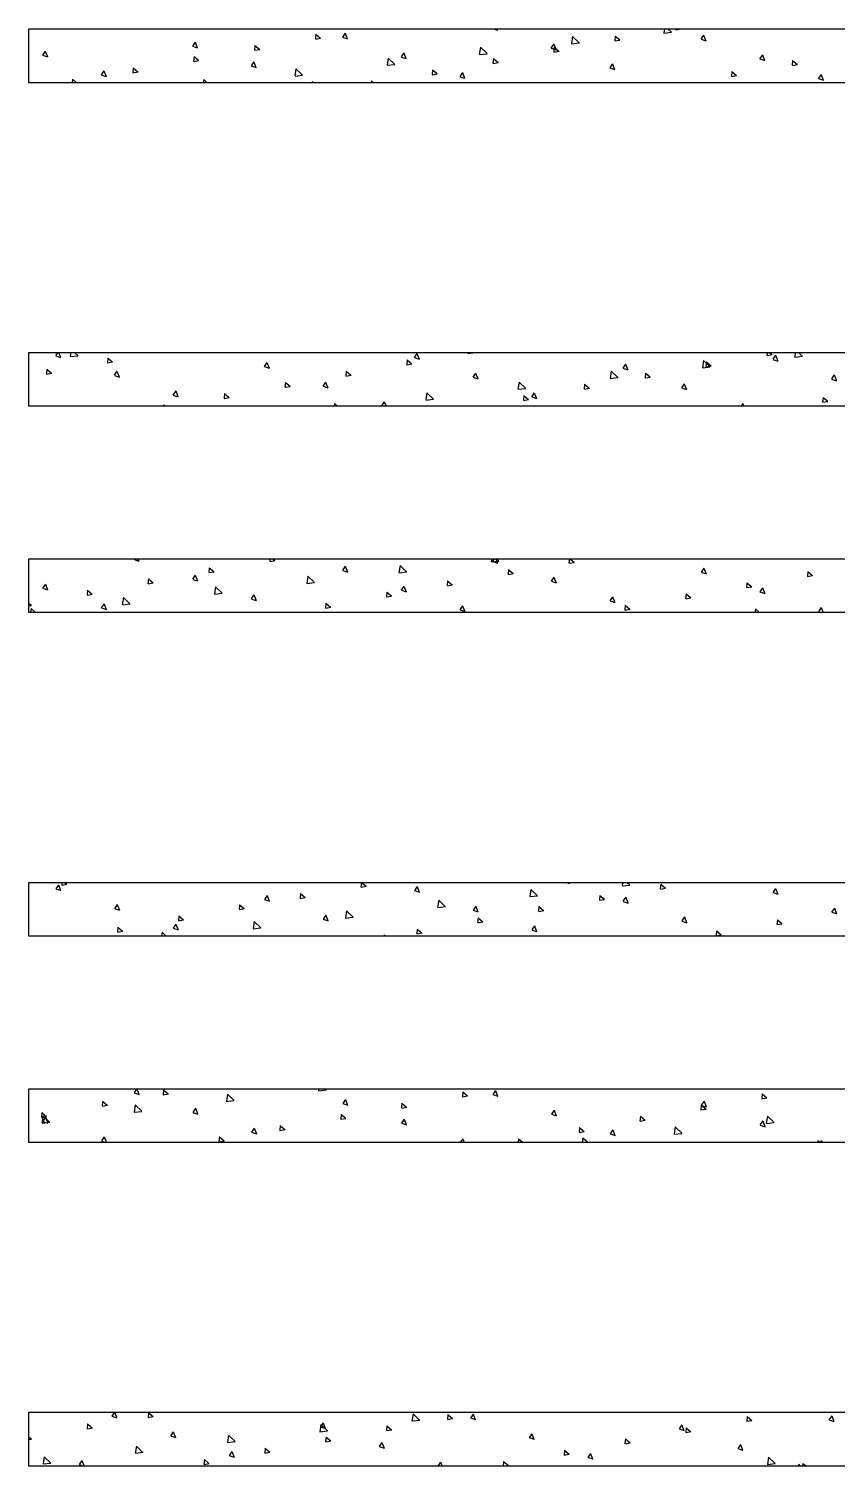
# Model space of a CAD drawing. Extents: x -474411 to 577939, y 0 to 1014176.
# Drawn here: x 363046 to 366043, y 785275 to 790605 of the extents above; entities that cross this region are included whole.
import ezdxf

# ---------------------------------------------------------------- set-up
doc = ezdxf.new("R2010")
doc.units = 0
doc.header["$LTSCALE"] = 1000
doc.header["$MEASUREMENT"] = 0
doc.layers.add('A-HATCH-2', color=251, linetype='Continuous')
doc.layers.add('AS-COLN', color=6, linetype='Continuous')

msp = doc.modelspace()

# ---------------------------------------------------------------- linework, layer by layer
at = {"layer": 'A-HATCH-2', "color": 8, "linetype": 'Continuous'}
for p, q in [((364768.8, 790605), (364783, 790600.2)), ((364780.7, 790605), (364782.4, 790600.5)), ((365402.3, 790605), (365399.9, 790589)), ((365415.1, 790605), (365428.3, 790592.3)), ((365443.9, 790605), (365443.6, 790601.5)), ((365444.2, 790601.2), (365463, 790604.7)), ((363662.6, 790555.4), (363652.5, 790540.4)), ((363662.6, 790555.4), (363670.6, 790534.4)), ((364110, 790584.9), (364108.5, 790567)), ((364109.1, 790566.7), (364127.9, 790570.1)), ((364110, 790584.9), (364127.3, 790570.4)), ((364218.4, 790588.5), (364208.4, 790573.5)), ((364209, 790573.2), (364227.1, 790567.2)), ((364218.4, 790588.5), (364226.5, 790567.4)), ((364991.9, 790548.5), (364981.8, 790533.6)), ((364991.9, 790548.5), (364999.9, 790527.5)), ((365062.1, 790575.9), (365058, 790549.2)), ((365058.4, 790548.9), (365086.9, 790552.2)), ((365062.1, 790575.9), (365086.5, 790552.5)), ((365219.5, 790577.8), (365217.9, 790559.9)), ((365218.5, 790559.6), (365237.3, 790563.1)), ((365219.5, 790577.8), (365236.7, 790563.4)), ((365400.3, 790588.7), (365428.8, 790592)), ((365547.7, 790581.6), (365537.7, 790566.7)), ((365538.3, 790566.4), (365556.4, 790560.3)), ((365547.7, 790581.6), (365555.8, 790560.6)), ((363106.7, 790522.3), (363096.6, 790507.4)), ((363097.2, 790507.1), (363115.4, 790501)), ((363106.7, 790522.3), (363114.8, 790501.3)), ((363653.1, 790540.2), (363671.3, 790534.1)), ((363658.7, 790501.6), (363657.1, 790483.7)), ((363658.7, 790501.6), (363675.9, 790487.2)), ((363884.4, 790543.3), (363882.8, 790525.3)), ((363883.4, 790525), (363902.2, 790528.5)), ((363884.4, 790543.3), (363901.6, 790528.8)), ((364378.3, 790496.3), (364374.2, 790469.7)), ((364378.3, 790496.3), (364402.7, 790473)), ((364436, 790515.5), (364425.9, 790500.5)), ((364426.5, 790500.2), (364444.7, 790494.2)), ((364436, 790515.5), (364444.1, 790494.5)), ((364720.2, 790536.1), (364716.1, 790509.4)), ((364716.5, 790509.1), (364745, 790512.4)), ((364720.2, 790536.1), (364744.6, 790512.8)), ((364768.2, 790494.6), (364766.6, 790476.7)), ((364768.2, 790494.6), (364785.4, 790480.1)), ((364982.4, 790533.3), (365000.5, 790527.2)), ((364993.8, 790536.2), (364992.3, 790518.3)), ((364992.9, 790518), (365011.7, 790521.5)), ((364993.8, 790536.2), (365011.1, 790521.8)), ((365765.3, 790508.6), (365755.2, 790493.7)), ((365755.8, 790493.4), (365774, 790487.3)), ((365765.3, 790508.6), (365773.4, 790487.6)), ((363324.2, 790449.3), (363314.2, 790434.4)), ((363324.2, 790449.3), (363332.3, 790428.3)), ((363433, 790460), (363431.5, 790442.1)), ((363432.1, 790441.8), (363450.9, 790445.3)), ((363433, 790460), (363450.3, 790445.6)), ((363657.8, 790483.4), (363676.6, 790486.9)), ((363880.1, 790482.4), (363870, 790467.5)), ((363870.7, 790467.2), (363888.8, 790461.1)), ((363880.1, 790482.4), (363888.2, 790461.4)), ((364036.4, 790456.6), (364032.3, 790429.9)), ((364036.4, 790456.6), (364060.8, 790433.2)), ((364374.6, 790469.4), (364403.1, 790472.7)), ((364542.5, 790453), (364540.9, 790435)), ((364542.5, 790453), (364559.7, 790438.5)), ((364653.5, 790442.5), (364643.5, 790427.5)), ((364653.5, 790442.5), (364661.6, 790421.5)), ((364767.2, 790476.4), (364786, 790479.8)), ((365209.4, 790475.5), (365199.3, 790460.6)), ((365200, 790460.3), (365218.1, 790454.2)), ((365209.4, 790475.5), (365217.5, 790454.5)), ((365652, 790445.9), (365650.4, 790428)), ((365652, 790445.9), (365669.2, 790431.5)), ((365877.6, 790487.5), (365876.1, 790469.6)), ((365876.7, 790469.3), (365895.5, 790472.8)), ((365877.6, 790487.5), (365894.9, 790473.1)), ((363207.4, 790418.4), (363206.2, 790405)), ((363207.4, 790418.4), (363223.4, 790405)), ((363314.8, 790434.1), (363332.9, 790428)), ((363694.5, 790416.8), (363692.7, 790405)), ((363694.5, 790416.8), (363706.8, 790405)), ((364032.8, 790429.6), (364061.2, 790432.9)), ((364097.7, 790409.4), (364094.7, 790405)), ((364097.7, 790409.4), (364099.3, 790405)), ((364316.9, 790411.3), (364316.3, 790405)), ((364316.9, 790411.3), (364324.4, 790405)), ((364541.6, 790434.7), (364560.4, 790438.2)), ((364644.1, 790427.2), (364662.2, 790421.2)), ((365651, 790427.7), (365669.8, 790431.2)), ((365982.8, 790435.6), (365972.8, 790420.7)), ((365973.4, 790420.4), (365991.5, 790414.3)), ((365982.8, 790435.6), (365990.9, 790414.6)), ((363153.4, 789405), (363145.3, 789393)), ((363146, 789392.7), (363164.1, 789386.6)), ((363156.5, 789405), (363163.5, 789386.9)), ((363201.9, 789405), (363199.5, 789389.8)), ((363200, 789389.5), (363228.5, 789392.8)), ((363215.7, 789405), (363228, 789393.1)), ((363338.9, 789384.1), (363337.4, 789366.2)), ((363338.9, 789384.1), (363356.2, 789369.7)), ((364448.4, 789377.1), (364446.8, 789359.1)), ((364448.4, 789377.1), (364465.6, 789362.6)), ((364484.7, 789401.1), (364474.6, 789386.2)), ((364475.2, 789385.9), (364493.4, 789379.8)), ((364484.7, 789401.1), (364492.8, 789380.1)), ((364672.8, 789405), (364672.5, 789400.8)), ((364673.1, 789400.5), (364691.9, 789403.9)), ((364690.4, 789405), (364691.3, 789404.2)), ((365547.3, 789374.7), (365543.1, 789348.1)), ((365547.3, 789374.7), (365571.6, 789351.4)), ((365782.9, 789405), (365781.9, 789393.7)), ((365782.6, 789393.4), (365801.4, 789396.9)), ((365791.4, 789405), (365800.7, 789397.2)), ((365814, 789394.3), (365803.9, 789379.4)), ((365804.5, 789379.1), (365822.7, 789373)), ((365814, 789394.3), (365822.1, 789373.3)), ((365887.7, 789405), (365885, 789387.8)), ((365885.5, 789387.5), (365914, 789390.9)), ((365899.1, 789405), (365913.5, 789391.2)), ((363113.3, 789342.5), (363111.7, 789324.6)), ((363112.3, 789324.3), (363131.1, 789327.7)), ((363113.3, 789342.5), (363130.5, 789328)), ((363338, 789365.9), (363356.8, 789369.4)), ((363372.9, 789334.9), (363362.9, 789320)), ((363363.5, 789319.7), (363381.6, 789313.7)), ((363372.9, 789334.9), (363381, 789313.9)), ((363928.8, 789368), (363918.8, 789353.1)), ((363919.4, 789352.8), (363937.5, 789346.7)), ((363928.8, 789368), (363936.9, 789347)), ((364222.7, 789335.5), (364221.2, 789317.5)), ((364221.8, 789317.2), (364240.6, 789320.7)), ((364222.7, 789335.5), (364240, 789321)), ((364447.4, 789358.9), (364466.2, 789362.3)), ((364702.2, 789328.1), (364692.2, 789313.2)), ((364702.2, 789328.1), (364710.3, 789307.1)), ((365205.4, 789335), (365201.2, 789308.3)), ((365205.4, 789335), (365229.7, 789311.6)), ((365258.1, 789361.2), (365248.1, 789346.3)), ((365248.7, 789346), (365266.8, 789339.9)), ((365258.1, 789361.2), (365266.2, 789340.2)), ((365332.2, 789328.4), (365330.6, 789310.5)), ((365332.2, 789328.4), (365349.4, 789313.9)), ((365543.6, 789347.8), (365572.1, 789351.1)), ((365557.8, 789370), (365556.3, 789352.1)), ((365556.9, 789351.8), (365575.7, 789355.3)), ((365557.8, 789370), (365575.1, 789355.6)), ((366031.5, 789321.3), (366021.5, 789306.4)), ((366031.5, 789321.3), (366039.6, 789300.3)), ((363997.1, 789293.8), (363995.5, 789275.9)), ((363996.1, 789275.6), (364014.9, 789279.1)), ((363997.1, 789293.8), (364014.3, 789279.4)), ((364146.4, 789295), (364136.3, 789280.1)), ((364136.9, 789279.8), (364155, 789273.7)), ((364146.4, 789295), (364154.4, 789274)), ((364692.8, 789312.9), (364710.9, 789306.8)), ((364863.5, 789295.2), (364859.3, 789268.5)), ((364859.8, 789268.2), (364888.3, 789271.5)), ((364863.5, 789295.2), (364887.8, 789271.8)), ((365106.5, 789286.8), (365105, 789268.8)), ((365105.6, 789268.6), (365124.4, 789272)), ((365106.5, 789286.8), (365123.8, 789272.3)), ((365201.7, 789308), (365230.2, 789311.3)), ((365331.2, 789310.2), (365350, 789313.6)), ((365475.7, 789288.2), (365465.6, 789273.3)), ((365466.2, 789273), (365484.3, 789266.9)), ((365475.7, 789288.2), (365483.7, 789267.2)), ((366022.1, 789306.1), (366040.2, 789300)), ((363590.5, 789262), (363580.4, 789247)), ((363581, 789246.7), (363599.2, 789240.7)), ((363590.5, 789262), (363598.6, 789240.9)), ((363771.4, 789252.2), (363769.8, 789234.3)), ((363770.5, 789234), (363789.3, 789237.4)), ((363771.4, 789252.2), (363788.6, 789237.7)), ((364179.7, 789215.7), (364178, 789205)), ((364179.7, 789215.7), (364190.8, 789205)), ((364363.9, 789222), (364353.8, 789207.1)), ((364363.9, 789222), (364370.5, 789205)), ((364521.6, 789255.4), (364517.4, 789228.7)), ((364517.9, 789228.4), (364546.4, 789231.8)), ((364521.6, 789255.4), (364545.9, 789232.1)), ((364880.9, 789245.1), (364879.3, 789227.2)), ((364879.9, 789226.9), (364898.7, 789230.4)), ((364880.9, 789245.1), (364898.1, 789230.7)), ((364919.8, 789255.1), (364909.7, 789240.2)), ((364910.3, 789239.9), (364928.5, 789233.8)), ((364919.8, 789255.1), (364927.9, 789234.1)), ((365693.2, 789215.2), (365686.3, 789205)), ((365693.2, 789215.2), (365697.1, 789205)), ((365990.3, 789238.1), (365988.8, 789220.2)), ((365989.4, 789219.9), (366008.2, 789223.3)), ((365990.3, 789238.1), (366007.6, 789223.6)), ((363545.8, 789210.6), (363545.3, 789205)), ((363545.8, 789210.6), (363552.4, 789205)), ((364354.5, 789206.8), (364359.9, 789205)), ((363437.8, 788640), (363435.6, 788636.8)), ((363436.2, 788636.5), (363454.4, 788630.4)), ((363450.2, 788640), (363453.7, 788630.7)), ((363939.9, 788640), (363939, 788630.4)), ((363939.6, 788630.1), (363958.4, 788633.5)), ((363950.5, 788640), (363957.8, 788633.8)), ((364761.9, 788640), (364760, 788628.2)), ((364760.5, 788627.9), (364789, 788631.2)), ((364771.7, 788640), (364764.9, 788630)), ((364765.5, 788629.7), (364783.7, 788623.6)), ((364776.9, 788640), (364783, 788623.9)), ((364779.7, 788640), (364788.5, 788631.5)), ((365049.9, 788640), (365048.5, 788623.3)), ((365051.5, 788640), (365067.3, 788626.8)), ((363663.2, 788578.7), (363653.2, 788563.8)), ((363663.2, 788578.7), (363671.3, 788557.7)), ((363714.9, 788606.7), (363713.4, 788588.7)), ((363714, 788588.4), (363732.8, 788591.9)), ((363714.9, 788606.7), (363732.2, 788592.2)), ((364080.4, 788575.3), (364076.2, 788548.6)), ((364080.4, 788575.3), (364104.7, 788551.9)), ((364219.1, 788611.8), (364209, 788596.9)), ((364209.7, 788596.6), (364227.8, 788590.5)), ((364219.1, 788611.8), (364227.2, 788590.8)), ((364422.3, 788615.1), (364418.1, 788588.4)), ((364418.6, 788588.1), (364447.1, 788591.4)), ((364422.3, 788615.1), (364446.6, 788591.7)), ((364824.4, 788599.6), (364822.8, 788581.7)), ((364823.4, 788581.4), (364842.3, 788584.9)), ((364824.4, 788599.6), (364841.6, 788585.2)), ((365049.1, 788623), (365067.9, 788626.5)), ((365548.4, 788605), (365538.3, 788590.1)), ((365538.9, 788589.8), (365557.1, 788583.7)), ((365548.4, 788605), (365556.5, 788584)), ((365933.9, 788592.6), (365932.3, 788574.6)), ((365932.9, 788574.3), (365951.7, 788577.8)), ((365933.9, 788592.6), (365951.1, 788578.1)), ((363107.3, 788545.7), (363097.3, 788530.7)), ((363097.9, 788530.5), (363116, 788524.4)), ((363107.3, 788545.7), (363115.4, 788524.7)), ((363263.6, 788523.4), (363262, 788505.5)), ((363263.6, 788523.4), (363280.9, 788509)), ((363489.3, 788565), (363487.7, 788547.1)), ((363488.3, 788546.8), (363507.1, 788550.3)), ((363489.3, 788565), (363506.5, 788550.6)), ((363653.8, 788563.5), (363671.9, 788557.5)), ((363738.5, 788535.5), (363734.4, 788508.9)), ((363738.5, 788535.5), (363762.8, 788512.2)), ((364076.7, 788548.3), (364105.2, 788551.6)), ((364436.6, 788538.8), (364426.6, 788523.9)), ((364427.2, 788523.6), (364445.3, 788517.5)), ((364436.6, 788538.8), (364444.7, 788517.8)), ((364598.7, 788558), (364597.2, 788540.1)), ((364597.8, 788539.8), (364616.6, 788543.2)), ((364598.7, 788558), (364616, 788543.5)), ((364992.5, 788571.9), (364982.5, 788557)), ((364983.1, 788556.7), (365001.2, 788550.6)), ((364992.5, 788571.9), (365000.6, 788550.9)), ((365708.2, 788550.9), (365706.6, 788533)), ((365707.3, 788532.7), (365726.1, 788536.2)), ((365708.2, 788550.9), (365725.4, 788536.5)), ((365765.9, 788532), (365755.9, 788517.1)), ((365765.9, 788532), (365774, 788511)), ((363045.8, 788475.2), (363055.2, 788467.3)), ((363045.8, 788465.2), (363055.8, 788467)), ((363262.7, 788505.2), (363281.5, 788508.7)), ((363324.9, 788472.7), (363314.8, 788457.7)), ((363324.9, 788472.7), (363333, 788451.7)), ((363396.6, 788495.8), (363392.5, 788469.1)), ((363392.9, 788468.8), (363421.4, 788472.1)), ((363396.6, 788495.8), (363421, 788472.4)), ((363734.8, 788508.6), (363763.3, 788511.9)), ((363880.8, 788505.8), (363870.7, 788490.8)), ((363871.3, 788490.5), (363889.4, 788484.5)), ((363880.8, 788505.8), (363888.8, 788484.7)), ((364147.4, 788474.7), (364145.9, 788456.8)), ((364147.4, 788474.7), (364164.7, 788460.3)), ((364373.1, 788516.4), (364371.5, 788498.4)), ((364372.1, 788498.1), (364390.9, 788501.6)), ((364373.1, 788516.4), (364390.3, 788501.9)), ((365210.1, 788498.9), (365200, 788484)), ((365200.6, 788483.7), (365218.7, 788477.6)), ((365210.1, 788498.9), (365218.1, 788477.9)), ((365256.9, 788467.7), (365255.3, 788449.8)), ((365256.9, 788467.7), (365274.1, 788453.2)), ((365482.5, 788509.3), (365481, 788491.4)), ((365481.6, 788491.1), (365500.4, 788494.6)), ((365482.5, 788509.3), (365499.8, 788494.9)), ((365756.5, 788516.8), (365774.6, 788510.7)), ((363054.7, 788456), (363052.2, 788440)), ((363054.7, 788456), (363071.4, 788440)), ((363315.4, 788457.5), (363333.6, 788451.4)), ((364146.5, 788456.5), (364165.3, 788460)), ((364654.2, 788465.8), (364644.1, 788450.9)), ((364644.7, 788450.6), (364662.9, 788444.5)), ((364654.2, 788465.8), (364662.3, 788444.8)), ((365255.9, 788449.5), (365274.7, 788452.9)), ((365740.2, 788454), (365738, 788440)), ((365740.2, 788454), (365754.8, 788440)), ((365983.5, 788459), (365973.4, 788444.1)), ((365974, 788443.8), (365985.4, 788440)), ((365983.5, 788459), (365990.8, 788440)), ((363156.1, 787431.3), (363146, 787416.4)), ((363146.6, 787416.1), (363164.7, 787410)), ((363156.1, 787431.3), (363164.1, 787410.3)), ((363168.8, 787440), (363167.9, 787429.6)), ((363168.5, 787429.3), (363187.3, 787432.8)), ((363178.5, 787440), (363186.7, 787433.1)), ((364278.9, 787440), (364277.4, 787422.5)), ((364278, 787422.3), (364296.8, 787425.7)), ((364279.5, 787440), (364296.2, 787426)), ((364485.4, 787424.5), (364475.3, 787409.6)), ((364475.9, 787409.3), (364494, 787403.2)), ((364485.4, 787424.5), (364493.4, 787403.5)), ((364907.4, 787413.9), (364903.3, 787387.3)), ((364907.4, 787413.9), (364931.8, 787390.6)), ((365038.8, 787440), (365049.9, 787436.3)), ((365048, 787440), (365049.3, 787436.6)), ((365247.2, 787440), (365245.2, 787427)), ((365245.6, 787426.7), (365274.1, 787430)), ((365263.6, 787440), (365273.7, 787430.3)), ((365388.4, 787433.4), (365386.8, 787415.5)), ((365387.5, 787415.2), (365406.3, 787418.7)), ((365388.4, 787433.4), (365405.7, 787419)), ((365814.6, 787417.7), (365804.6, 787402.7)), ((365805.2, 787402.4), (365823.3, 787396.4)), ((365814.6, 787417.7), (365822.7, 787396.7)), ((363373.6, 787358.3), (363363.5, 787343.4)), ((363373.6, 787358.3), (363381.7, 787337.3)), ((363827.6, 787357.2), (363826.1, 787339.3)), ((363827.6, 787357.2), (363844.9, 787342.8)), ((363929.5, 787391.4), (363919.4, 787376.5)), ((363920, 787376.2), (363938.2, 787370.1)), ((363929.5, 787391.4), (363937.5, 787370.4)), ((364053.3, 787398.8), (364051.7, 787380.9)), ((364052.3, 787380.6), (364071.1, 787384.1)), ((364053.3, 787398.8), (364070.5, 787384.4)), ((364565.5, 787374.2), (364561.4, 787347.5)), ((364561.9, 787347.2), (364590.4, 787350.5)), ((364565.5, 787374.2), (364589.9, 787350.8)), ((364702.9, 787351.5), (364692.8, 787336.6)), ((364702.9, 787351.5), (364711, 787330.5)), ((364903.8, 787387), (364932.2, 787390.3)), ((364937.1, 787350.2), (364935.5, 787332.2)), ((364937.1, 787350.2), (364954.3, 787335.7)), ((365162.8, 787391.8), (365161.2, 787373.9)), ((365161.8, 787373.6), (365180.6, 787377)), ((365162.8, 787391.8), (365180, 787377.3)), ((365258.8, 787384.6), (365248.7, 787369.7)), ((365249.3, 787369.4), (365267.5, 787363.3)), ((365258.8, 787384.6), (365266.8, 787363.6)), ((363364.1, 787343.1), (363382.3, 787337)), ((363602, 787315.6), (363600.4, 787297.7)), ((363601, 787297.4), (363619.8, 787300.8)), ((363602, 787315.6), (363619.2, 787301.1)), ((363826.7, 787339), (363845.5, 787342.5)), ((363881.8, 787294.6), (363877.6, 787267.9)), ((363881.8, 787294.6), (363906.1, 787271.3)), ((364147, 787318.4), (364137, 787303.5)), ((364137.6, 787303.2), (364155.7, 787297.1)), ((364147, 787318.4), (364155.1, 787297.4)), ((364223.7, 787334.4), (364219.5, 787307.7)), ((364220, 787307.4), (364248.5, 787310.7)), ((364223.7, 787334.4), (364248, 787311)), ((364693.4, 787336.3), (364711.6, 787330.2)), ((364711.4, 787308.5), (364709.9, 787290.6)), ((364711.4, 787308.5), (364728.7, 787294.1)), ((364936.1, 787331.9), (364955, 787335.4)), ((365476.3, 787311.6), (365466.3, 787296.7)), ((365466.9, 787296.4), (365485, 787290.3)), ((365476.3, 787311.6), (365484.4, 787290.6)), ((365820.9, 787301.5), (365819.3, 787283.6)), ((365820.9, 787301.5), (365838.1, 787287)), ((366032.2, 787344.7), (366022.1, 787329.7)), ((366022.7, 787329.5), (366040.9, 787323.4)), ((366032.2, 787344.7), (366040.3, 787323.7)), ((363376.3, 787274), (363374.8, 787256)), ((363375.4, 787255.7), (363394.2, 787259.2)), ((363376.3, 787274), (363393.6, 787259.5)), ((363539.9, 787254.8), (363537.6, 787240)), ((363539.9, 787254.8), (363555.3, 787240)), ((363591.1, 787285.3), (363581.1, 787270.4)), ((363581.7, 787270.1), (363599.8, 787264)), ((363591.1, 787285.3), (363599.2, 787264.3)), ((363878.1, 787267.6), (363906.6, 787271)), ((364364.6, 787245.4), (364360.9, 787240)), ((364364.6, 787245.4), (364366.6, 787240)), ((364485.8, 787266.9), (364484.2, 787249)), ((364484.8, 787248.7), (364503.6, 787252.2)), ((364485.8, 787266.9), (364503, 787252.5)), ((364710.5, 787290.3), (364729.3, 787293.8)), ((364920.4, 787278.5), (364910.4, 787263.6)), ((364911, 787263.3), (364929.1, 787257.2)), ((364920.4, 787278.5), (364928.5, 787257.5)), ((365595.2, 787259.9), (365593.7, 787241.9)), ((365594.3, 787241.6), (365613.1, 787245.1)), ((365595.2, 787259.9), (365612.5, 787245.4)), ((365820, 787283.3), (365838.8, 787286.7)), ((363446.3, 786675), (363436.3, 786660.2)), ((363436.9, 786659.9), (363455, 786653.8)), ((363446.4, 786675), (363454.4, 786654.1)), ((363545.5, 786670.1), (363543.9, 786652.1)), ((363544.6, 786651.8), (363563.4, 786655.3)), ((363545.5, 786670.1), (363562.7, 786655.6)), ((364121.4, 786675), (364120.2, 786667.4)), ((364120.7, 786667.1), (364149.2, 786670.4)), ((364144.2, 786675), (364148.7, 786670.7)), ((364655, 786663), (364653.4, 786645.1)), ((364655, 786663), (364672.2, 786648.5)), ((364775.6, 786668.3), (364765.6, 786653.4)), ((364775.6, 786668.3), (364783.7, 786647.3)), ((365764.4, 786656), (365762.9, 786638)), ((365764.4, 786656), (365781.7, 786641.5)), ((363319.8, 786628.4), (363318.3, 786610.5)), ((363318.9, 786610.2), (363337.7, 786613.7)), ((363319.8, 786628.4), (363337.1, 786614)), ((363440.6, 786614.5), (363436.4, 786587.8)), ((363440.6, 786614.5), (363464.9, 786591.1)), ((363663.9, 786602.1), (363653.8, 786587.2)), ((363663.9, 786602.1), (363671.9, 786581.1)), ((363782.5, 786654.3), (363778.3, 786627.6)), ((363778.8, 786627.3), (363807.3, 786630.6)), ((363782.5, 786654.3), (363806.8, 786630.9)), ((364219.8, 786635.2), (364209.7, 786620.3)), ((364210.3, 786620), (364228.4, 786613.9)), ((364219.8, 786635.2), (364227.8, 786614.2)), ((364429.3, 786621.4), (364427.7, 786603.5)), ((364428.4, 786603.2), (364447.2, 786606.6)), ((364429.3, 786621.4), (364446.5, 786606.9)), ((364654, 786644.8), (364672.8, 786648.3)), ((364766.2, 786653.1), (364784.3, 786647)), ((365538.8, 786614.3), (365537.2, 786596.4)), ((365538.8, 786614.3), (365556, 786599.9)), ((365549, 786628.4), (365539, 786613.5)), ((365539.6, 786613.2), (365557.7, 786607.1)), ((365549, 786628.4), (365557.1, 786607.4)), ((365763.5, 786637.7), (365782.3, 786641.2)), ((363094.2, 786586.8), (363092.6, 786568.9)), ((363093.2, 786568.6), (363112, 786572.1)), ((363094.2, 786586.8), (363111.4, 786572.3)), ((363098.7, 786574.7), (363094.5, 786548)), ((363095, 786547.7), (363123.5, 786551.1)), ((363108, 786569), (363097.9, 786554.1)), ((363098.6, 786553.8), (363116.7, 786547.7)), ((363098.7, 786574.7), (363123, 786551.4)), ((363108, 786569), (363116.1, 786548)), ((363436.9, 786587.5), (363465.4, 786590.8)), ((363654.4, 786586.9), (363672.6, 786580.8)), ((364203.7, 786579.8), (364202.1, 786561.8)), ((364202.7, 786561.5), (364221.5, 786565)), ((364203.7, 786579.8), (364220.9, 786565.3)), ((364437.3, 786562.2), (364427.2, 786547.3)), ((364437.3, 786562.2), (364445.4, 786541.2)), ((364993.2, 786595.3), (364983.1, 786580.4)), ((364983.7, 786580.1), (365001.9, 786574)), ((364993.2, 786595.3), (365001.2, 786574.3)), ((365313.1, 786572.7), (365311.5, 786554.8)), ((365312.2, 786554.5), (365331, 786558)), ((365313.1, 786572.7), (365330.3, 786558.2)), ((365537.8, 786596.1), (365556.6, 786599.6)), ((365766.6, 786555.4), (365756.5, 786540.5)), ((365766.6, 786555.4), (365774.7, 786534.4)), ((365784.1, 786572.7), (365780, 786546.1)), ((365780.5, 786545.8), (365809, 786549.1)), ((365784.1, 786572.7), (365808.5, 786549.4)), ((363325.5, 786496.1), (363315.5, 786481.1)), ((363325.5, 786496.1), (363333.6, 786475)), ((363752.3, 786496.5), (363750.8, 786478.6)), ((363752.3, 786496.5), (363769.6, 786482)), ((363881.4, 786529.1), (363871.4, 786514.2)), ((363872, 786513.9), (363890.1, 786507.8)), ((363881.4, 786529.1), (363889.5, 786508.1)), ((363978, 786538.1), (363976.4, 786520.2)), ((363977, 786519.9), (363995.8, 786523.4)), ((363978, 786538.1), (363995.2, 786523.7)), ((364427.8, 786547), (364446, 786540.9)), ((365087.5, 786531.1), (365085.9, 786513.2)), ((365086.5, 786512.9), (365105.3, 786516.3)), ((365087.5, 786531.1), (365104.7, 786516.6)), ((365210.7, 786522.3), (365200.7, 786507.4)), ((365201.3, 786507.1), (365219.4, 786501)), ((365210.7, 786522.3), (365218.8, 786501.3)), ((365442.3, 786533), (365438.1, 786506.3)), ((365438.6, 786506), (365467.1, 786509.3)), ((365442.3, 786533), (365466.6, 786509.6)), ((365757.1, 786540.2), (365775.3, 786534.1)), ((363316.1, 786480.8), (363333.5, 786475)), ((363751.4, 786478.3), (363770.2, 786481.8)), ((364654.8, 786489.2), (364645.3, 786475)), ((364654.8, 786489.2), (364660.3, 786475)), ((364861.8, 786489.5), (364860.5, 786475)), ((364861.8, 786489.5), (364879, 786475)), ((365100.4, 786493.2), (365097.5, 786475)), ((365100.4, 786493.2), (365119.3, 786475)), ((365971.3, 786482.4), (365970.6, 786475)), ((365971.3, 786482.4), (365980.1, 786475)), ((365984.1, 786482.4), (365979.2, 786475)), ((365984.1, 786482.4), (365987, 786475)), ((363264.2, 785431.8), (363262.6, 785413.9)), ((363264.2, 785431.8), (363281.4, 785417.3)), ((363363.4, 785475), (363353.7, 785460.6)), ((363354, 785460.8), (363372.1, 785454.7)), ((363363.9, 785475), (363371.8, 785454.5)), ((363489.9, 785473.4), (363488.3, 785455.5)), ((363488.7, 785455.7), (363507.5, 785459.1)), ((363489.9, 785473.4), (363507.1, 785459)), ((364128.6, 785429.5), (364124.5, 785402.8)), ((364137.2, 785435.6), (364127.1, 785420.7)), ((364128.6, 785429.5), (364153, 785406.2)), ((364137.2, 785435.6), (364145.2, 785414.6)), ((364470.5, 785469.3), (364466.4, 785442.6)), ((364466.7, 785442.8), (364495.2, 785446.1)), ((364470.5, 785469.3), (364494.9, 785445.9)), ((364599.3, 785466.4), (364597.8, 785448.4)), ((364598.1, 785448.6), (364616.9, 785452.1)), ((364599.3, 785466.4), (364616.6, 785451.9)), ((364693, 785468.7), (364683, 785453.8)), ((364683.3, 785454), (364701.4, 785447.9)), ((364693, 785468.7), (364701.1, 785447.7)), ((365466.4, 785428.8), (365456.4, 785413.9)), ((365466.4, 785428.8), (365474.5, 785407.8)), ((365708.8, 785459.3), (365707.2, 785441.4)), ((365707.6, 785441.6), (365726.4, 785445)), ((365708.8, 785459.3), (365726, 785444.9)), ((366022.3, 785461.9), (366012.3, 785447)), ((366012.6, 785447.1), (366030.7, 785441.1)), ((366022.3, 785461.9), (366030.4, 785440.9)), ((363045.8, 785384.1), (363055.8, 785375.7)), ((363045.8, 785374), (363056.1, 785375.9)), ((363263, 785414.1), (363281.8, 785417.5)), ((363581.3, 785402.6), (363571.2, 785387.6)), ((363571.6, 785387.8), (363589.7, 785381.7)), ((363581.3, 785402.6), (363589.3, 785381.5)), ((363786.7, 785389.7), (363782.6, 785363.1)), ((363786.7, 785389.7), (363811.1, 785366.4)), ((364124.8, 785403), (364153.3, 785406.3)), ((364127.4, 785420.9), (364145.6, 785414.8)), ((364148, 785383.1), (364146.4, 785365.2)), ((364148, 785383.1), (364165.2, 785368.7)), ((364373.7, 785424.8), (364372.1, 785406.8)), ((364372.5, 785407), (364391.3, 785410.5)), ((364373.7, 785424.8), (364390.9, 785410.3)), ((364910.6, 785395.7), (364900.5, 785380.8)), ((364900.9, 785381), (364919, 785374.9)), ((364910.6, 785395.7), (364918.6, 785374.7)), ((365257.5, 785376.1), (365255.9, 785358.1)), ((365257.5, 785376.1), (365274.7, 785361.6)), ((365456.7, 785414.1), (365474.9, 785408)), ((365483.1, 785417.7), (365481.6, 785399.8)), ((365481.9, 785399.9), (365500.7, 785403.4)), ((365483.1, 785417.7), (365500.4, 785403.2)), ((363444.9, 785350), (363440.7, 785323.3)), ((363441, 785323.5), (363469.5, 785326.8)), ((363444.9, 785350), (363469.2, 785326.6)), ((363782.9, 785363.2), (363811.4, 785366.6)), ((363798.8, 785329.6), (363788.8, 785314.6)), ((363798.8, 785329.6), (363806.9, 785308.6)), ((363922.4, 785341.5), (363920.8, 785323.6)), ((363921.1, 785323.7), (363939.9, 785327.2)), ((363922.4, 785341.5), (363939.6, 785327)), ((364146.8, 785365.4), (364165.6, 785368.8)), ((364354.7, 785362.6), (364344.6, 785347.7)), ((364345, 785347.9), (364363.1, 785341.8)), ((364354.7, 785362.6), (364362.8, 785341.6)), ((365031.8, 785334.5), (365030.2, 785316.5)), ((365031.8, 785334.5), (365049.1, 785320)), ((365128.1, 785322.7), (365118.1, 785307.8)), ((365128.1, 785322.7), (365136.2, 785301.7)), ((365256.3, 785358.3), (365275.1, 785361.8)), ((365684, 785355.8), (365673.9, 785340.9)), ((365674.3, 785341.1), (365692.4, 785335)), ((365684, 785355.8), (365692.1, 785334.8)), ((363103, 785310.2), (363098.8, 785283.5)), ((363099.1, 785283.7), (363127.6, 785287)), ((363103, 785310.2), (363127.3, 785286.8)), ((363242.9, 785296.5), (363232.9, 785281.6)), ((363233.2, 785281.7), (363251.4, 785275.6)), ((363242.9, 785296.5), (363251, 785275.5)), ((363696.7, 785299.9), (363695.1, 785281.9)), ((363695.5, 785282.1), (363714.3, 785285.6)), ((363696.7, 785299.9), (363713.9, 785285.4)), ((363789.1, 785314.8), (363807.2, 785308.7)), ((364572.2, 785289.6), (364562.4, 785275)), ((364572.2, 785289.6), (364577.9, 785275)), ((364806.2, 785292.8), (364804.6, 785275)), ((364804.9, 785275.1), (364823.8, 785278.5)), ((364806.2, 785292.8), (364823.4, 785278.4)), ((365030.6, 785316.7), (365049.4, 785320.2)), ((365118.4, 785308), (365136.5, 785301.9)), ((365788.4, 785308.2), (365784.3, 785281.5)), ((365784.6, 785281.7), (365813.1, 785285)), ((365788.4, 785308.2), (365812.8, 785284.9)), ((365901.5, 785282.8), (365896.3, 785275)), ((365901.5, 785282.8), (365904.5, 785275)), ((365915.6, 785285.8), (365914.7, 785275)), ((365915.6, 785285.8), (365928.5, 785275))]:
    msp.add_line(p, q, dxfattribs=at)
at = {"layer": 'AS-COLN', "color": 8}
for p, q in [((363045.8, 790405), (363045.8, 790605)), ((363045.8, 790605), (369045.8, 790605)), ((369045.8, 790405), (363045.8, 790405)), ((363045.8, 789205), (363045.8, 789405)), ((363045.8, 789405), (369045.8, 789405)), ((369045.8, 789205), (363045.8, 789205)), ((363045.8, 788440), (363045.8, 788640)), ((363045.8, 788640), (369045.8, 788640)), ((369045.8, 788440), (363045.8, 788440)), ((363045.8, 787240), (363045.8, 787440)), ((363045.8, 787440), (369045.8, 787440)), ((369045.8, 787240), (363045.8, 787240)), ((363045.8, 786475), (363045.8, 786675)), ((363045.8, 786675), (369045.8, 786675)), ((369045.8, 786475), (363045.8, 786475)), ((363045.8, 785275), (363045.8, 785475)), ((363045.8, 785475), (369045.8, 785475)), ((369045.8, 785275), (363045.8, 785275))]:
    msp.add_line(p, q, dxfattribs=at)

doc.saveas('drawing.dxf')
